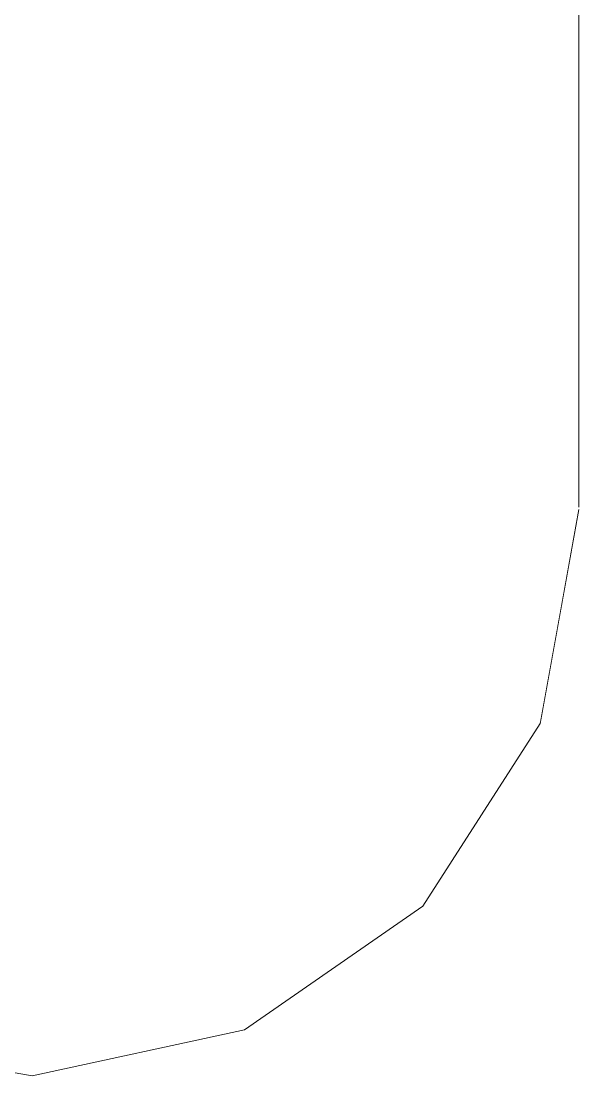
# Model space of a CAD drawing. Header units: millimetres. Extents: x -48147 to 1414029, y -496296 to 18123.
# Drawn here: x 1377454.53 to 1377471.07, y -490300.23 to -490268.96 of the extents above; entities that cross this region are included whole.
import ezdxf

# ---------------------------------------------------------------- set-up
doc = ezdxf.new("R2010")
doc.units = ezdxf.units.MM
doc.header["$MEASUREMENT"] = 0
doc.linetypes.add('Wipeout_Contour', pattern=[1000, 0, -1000])
doc.layers.add('New_A-35-M_FFE_Sanitary', color=7, linetype='Continuous')
doc.layers.add('New_A-35-M_FFE_Sanitary_Pen_No__64', color=7, linetype='Continuous', lineweight=20, true_color=0x606060)

# ---------------------------------------------------------------- blocks, each defined once
blk = doc.blocks.new('Section Elem_192_2', base_point=(1372878.996, -490836.732))
at = {"color": 254, "linetype": 'Wipeout_Contour', "lineweight": 0, "ltscale": 5848445.470082255}
blk.add_wipeout([(1377466.446, -490265.9), (1377461.156, -490268.087), (1377461.156, -490271.033), (1377466.446, -490268.704)], dxfattribs=at).dxf.layer = 'New_A-35-M_FFE_Sanitary'
at = {"color": 254, "linetype": 'Wipeout_Contour', "lineweight": 0, "ltscale": 4386372.290244286}
blk.add_wipeout([(1377470.97, -490283.725), (1377469.929, -490289.459), (1377469.929, -490289.5)], dxfattribs=at).dxf.layer = 'New_A-35-M_FFE_Sanitary'
at = {"color": 254, "linetype": 'Wipeout_Contour', "lineweight": 0, "ltscale": 5848461.798321933}
blk.add_wipeout([(1377469.929, -490265.268), (1377466.446, -490268.704), (1377466.446, -490271.397), (1377469.929, -490267.76)], dxfattribs=at).dxf.layer = 'New_A-35-M_FFE_Sanitary'
at = {"color": 254, "linetype": 'Wipeout_Contour', "lineweight": 0, "ltscale": 5848425.731086992}
blk.add_wipeout([(1377461.156, -490268.087), (1377454.865, -490268.901), (1377454.865, -490271.899), (1377461.156, -490271.033)], dxfattribs=at).dxf.layer = 'New_A-35-M_FFE_Sanitary'
at = {"color": 254, "linetype": 'Wipeout_Contour', "lineweight": 0, "ltscale": 5848468.486918028}
blk.add_wipeout([(1377471.074, -490263.504), (1377469.929, -490267.76), (1377469.929, -490270.143), (1377471.074, -490265.662)], dxfattribs=at).dxf.layer = 'New_A-35-M_FFE_Sanitary'
at = {"color": 254, "linetype": 'Wipeout_Contour', "lineweight": 0, "ltscale": 5848402.031384356}
blk.add_wipeout([(1377454.865, -490268.901), (1377448.53, -490268.218), (1377448.53, -490271.172), (1377454.865, -490271.899)], dxfattribs=at).dxf.layer = 'New_A-35-M_FFE_Sanitary'
at = {"color": 254, "linetype": 'Wipeout_Contour', "lineweight": 0, "ltscale": 5848449.250465032}
blk.add_wipeout([(1377466.446, -490268.704), (1377461.156, -490271.033), (1377461.156, -490273.862), (1377466.446, -490271.397)], dxfattribs=at).dxf.layer = 'New_A-35-M_FFE_Sanitary'
at = {"color": 254, "linetype": 'Wipeout_Contour', "lineweight": 0, "ltscale": 5848465.200579332}
blk.add_wipeout([(1377469.929, -490267.76), (1377466.446, -490271.397), (1377466.446, -490273.973), (1377469.929, -490270.143)], dxfattribs=at).dxf.layer = 'New_A-35-M_FFE_Sanitary'
at = {"color": 254, "linetype": 'Wipeout_Contour', "lineweight": 0, "ltscale": 5848429.639318107}
blk.add_wipeout([(1377461.156, -490271.033), (1377454.865, -490271.899), (1377454.865, -490274.78), (1377461.156, -490273.862)], dxfattribs=at).dxf.layer = 'New_A-35-M_FFE_Sanitary'
at = {"color": 254, "linetype": 'Wipeout_Contour', "lineweight": 0, "ltscale": 5848471.460407892}
blk.add_wipeout([(1377471.074, -490265.662), (1377469.929, -490270.143), (1377469.929, -490272.413), (1377471.074, -490267.717)], dxfattribs=at).dxf.layer = 'New_A-35-M_FFE_Sanitary'
at = {"color": 254, "linetype": 'Wipeout_Contour', "lineweight": 0, "ltscale": 5848405.945212412}
blk.add_wipeout([(1377454.865, -490271.899), (1377448.53, -490271.172), (1377448.53, -490274.01), (1377454.865, -490274.78)], dxfattribs=at).dxf.layer = 'New_A-35-M_FFE_Sanitary'
at = {"color": 254, "linetype": 'Wipeout_Contour', "lineweight": 0, "ltscale": 5848452.874094807}
blk.add_wipeout([(1377466.446, -490271.397), (1377461.156, -490273.862), (1377461.156, -490276.569), (1377466.446, -490273.973)], dxfattribs=at).dxf.layer = 'New_A-35-M_FFE_Sanitary'
at = {"color": 254, "linetype": 'Wipeout_Contour', "lineweight": 0, "ltscale": 5848468.447460076}
blk.add_wipeout([(1377469.929, -490270.143), (1377466.446, -490273.973), (1377466.446, -490276.426), (1377469.929, -490272.413)], dxfattribs=at).dxf.layer = 'New_A-35-M_FFE_Sanitary'
at = {"color": 254, "linetype": 'Wipeout_Contour', "lineweight": 0, "ltscale": 5848433.385489611}
blk.add_wipeout([(1377461.156, -490273.862), (1377454.865, -490274.78), (1377454.865, -490277.535), (1377461.156, -490276.569)], dxfattribs=at).dxf.layer = 'New_A-35-M_FFE_Sanitary'
at = {"color": 254, "linetype": 'Wipeout_Contour', "lineweight": 0, "ltscale": 5848474.284439564}
blk.add_wipeout([(1377471.074, -490267.717), (1377469.929, -490272.413), (1377469.929, -490274.562), (1377471.074, -490269.663)], dxfattribs=at).dxf.layer = 'New_A-35-M_FFE_Sanitary'
at = {"color": 254, "linetype": 'Wipeout_Contour', "lineweight": 0, "ltscale": 5848409.696747249}
blk.add_wipeout([(1377454.865, -490274.78), (1377448.53, -490274.01), (1377448.53, -490276.725), (1377454.865, -490277.535)], dxfattribs=at).dxf.layer = 'New_A-35-M_FFE_Sanitary'
at = {"color": 254, "linetype": 'Wipeout_Contour', "lineweight": 0, "ltscale": 5848456.332242541}
blk.add_wipeout([(1377466.446, -490273.973), (1377461.156, -490276.569), (1377461.156, -490279.146), (1377466.446, -490276.426)], dxfattribs=at).dxf.layer = 'New_A-35-M_FFE_Sanitary'
at = {"color": 254, "linetype": 'Wipeout_Contour', "lineweight": 0, "ltscale": 5848471.531144886}
blk.add_wipeout([(1377469.929, -490272.413), (1377466.446, -490276.426), (1377466.446, -490278.749), (1377469.929, -490274.562)], dxfattribs=at).dxf.layer = 'New_A-35-M_FFE_Sanitary'
at = {"color": 254, "linetype": 'Wipeout_Contour', "lineweight": 0, "ltscale": 5848436.960575184}
blk.add_wipeout([(1377461.156, -490276.569), (1377454.865, -490277.535), (1377454.865, -490280.158), (1377461.156, -490279.146)], dxfattribs=at).dxf.layer = 'New_A-35-M_FFE_Sanitary'
at = {"color": 254, "linetype": 'Wipeout_Contour', "lineweight": 0, "ltscale": 5848476.952213853}
blk.add_wipeout([(1377471.074, -490269.663), (1377469.929, -490274.562), (1377469.929, -490276.587), (1377471.074, -490271.497)], dxfattribs=at).dxf.layer = 'New_A-35-M_FFE_Sanitary'
at = {"color": 254, "linetype": 'Wipeout_Contour', "lineweight": 0, "ltscale": 5848459.616577828}
blk.add_wipeout([(1377466.446, -490276.426), (1377461.156, -490279.146), (1377461.156, -490281.586), (1377466.446, -490278.749)], dxfattribs=at).dxf.layer = 'New_A-35-M_FFE_Sanitary'
at = {"color": 254, "linetype": 'Wipeout_Contour', "lineweight": 0, "ltscale": 5848413.276949438}
blk.add_wipeout([(1377454.865, -490277.535), (1377448.53, -490276.725), (1377448.53, -490279.309), (1377454.865, -490280.158)], dxfattribs=at).dxf.layer = 'New_A-35-M_FFE_Sanitary'
at = {"layer": 'New_A-35-M_FFE_Sanitary_Pen_No__64', "linetype": 'Continuous'}
blk.add_line((1377471.074, -490269.663), (1377471.074, -490267.717), dxfattribs=at)
at = {"color": 254, "linetype": 'Wipeout_Contour', "lineweight": 0, "ltscale": 5848474.444207381}
blk.add_wipeout([(1377469.929, -490274.562), (1377466.446, -490278.749), (1377466.446, -490280.937), (1377469.929, -490276.587)], dxfattribs=at).dxf.layer = 'New_A-35-M_FFE_Sanitary'
at = {"color": 254, "linetype": 'Wipeout_Contour', "lineweight": 0, "ltscale": 5848440.355960789}
blk.add_wipeout([(1377461.156, -490279.146), (1377454.865, -490280.158), (1377454.865, -490282.643), (1377461.156, -490281.586)], dxfattribs=at).dxf.layer = 'New_A-35-M_FFE_Sanitary'
at = {"color": 254, "linetype": 'Wipeout_Contour', "lineweight": 0, "ltscale": 5848479.457307623}
blk.add_wipeout([(1377471.074, -490271.497), (1377469.929, -490276.587), (1377469.929, -490278.482), (1377471.074, -490273.213)], dxfattribs=at).dxf.layer = 'New_A-35-M_FFE_Sanitary'
at = {"color": 254, "linetype": 'Wipeout_Contour', "lineweight": 0, "ltscale": 5848462.719189012}
blk.add_wipeout([(1377466.446, -490278.749), (1377461.156, -490281.586), (1377461.156, -490283.885), (1377466.446, -490280.937)], dxfattribs=at).dxf.layer = 'New_A-35-M_FFE_Sanitary'
at = {"color": 254, "linetype": 'Wipeout_Contour', "lineweight": 0, "ltscale": 5848416.677192412}
blk.add_wipeout([(1377454.865, -490280.158), (1377448.53, -490279.309), (1377448.53, -490281.757), (1377454.865, -490282.643)], dxfattribs=at).dxf.layer = 'New_A-35-M_FFE_Sanitary'
at = {"layer": 'New_A-35-M_FFE_Sanitary_Pen_No__64', "linetype": 'Continuous'}
blk.add_line((1377471.074, -490271.497), (1377471.074, -490269.663), dxfattribs=at)
at = {"color": 254, "linetype": 'Wipeout_Contour', "lineweight": 0, "ltscale": 5848477.179632062}
blk.add_wipeout([(1377469.929, -490276.587), (1377466.446, -490280.937), (1377466.446, -490282.985), (1377469.929, -490278.482)], dxfattribs=at).dxf.layer = 'New_A-35-M_FFE_Sanitary'
at = {"color": 254, "linetype": 'Wipeout_Contour', "lineweight": 0, "ltscale": 5848443.563465482}
blk.add_wipeout([(1377461.156, -490281.586), (1377454.865, -490282.643), (1377454.865, -490284.983), (1377461.156, -490283.885)], dxfattribs=at).dxf.layer = 'New_A-35-M_FFE_Sanitary'
at = {"color": 254, "linetype": 'Wipeout_Contour', "lineweight": 0, "ltscale": 5848481.793689368}
blk.add_wipeout([(1377471.074, -490273.213), (1377469.929, -490278.482), (1377469.929, -490280.242), (1377471.074, -490274.807)], dxfattribs=at).dxf.layer = 'New_A-35-M_FFE_Sanitary'
at = {"color": 254, "linetype": 'Wipeout_Contour', "lineweight": 0, "ltscale": 5848465.632602331}
blk.add_wipeout([(1377466.446, -490280.937), (1377461.156, -490283.885), (1377461.156, -490286.037), (1377466.446, -490282.985)], dxfattribs=at).dxf.layer = 'New_A-35-M_FFE_Sanitary'
at = {"color": 254, "linetype": 'Wipeout_Contour', "lineweight": 0, "ltscale": 5848419.889283315}
blk.add_wipeout([(1377454.865, -490282.643), (1377448.53, -490281.757), (1377448.53, -490284.062), (1377454.865, -490284.983)], dxfattribs=at).dxf.layer = 'New_A-35-M_FFE_Sanitary'
at = {"layer": 'New_A-35-M_FFE_Sanitary_Pen_No__64', "linetype": 'Continuous'}
blk.add_line((1377471.074, -490273.213), (1377471.074, -490271.497), dxfattribs=at)
at = {"color": 254, "linetype": 'Wipeout_Contour', "lineweight": 0, "ltscale": 5848479.730831293}
blk.add_wipeout([(1377469.929, -490278.482), (1377466.446, -490282.985), (1377466.446, -490284.888), (1377469.929, -490280.242)], dxfattribs=at).dxf.layer = 'New_A-35-M_FFE_Sanitary'
at = {"color": 254, "linetype": 'Wipeout_Contour', "lineweight": 0, "ltscale": 5848446.575361182}
blk.add_wipeout([(1377461.156, -490283.885), (1377454.865, -490284.983), (1377454.865, -490287.173), (1377461.156, -490286.037)], dxfattribs=at).dxf.layer = 'New_A-35-M_FFE_Sanitary'
at = {"color": 254, "linetype": 'Wipeout_Contour', "lineweight": 0, "ltscale": 5848483.955733861}
blk.add_wipeout([(1377471.074, -490274.807), (1377469.929, -490280.242), (1377469.929, -490281.864), (1377471.074, -490276.276)], dxfattribs=at).dxf.layer = 'New_A-35-M_FFE_Sanitary'
at = {"color": 254, "linetype": 'Wipeout_Contour', "lineweight": 0, "ltscale": 5848468.349799977}
blk.add_wipeout([(1377466.446, -490282.985), (1377461.156, -490286.037), (1377461.156, -490288.036), (1377466.446, -490284.888)], dxfattribs=at).dxf.layer = 'New_A-35-M_FFE_Sanitary'
at = {"color": 254, "linetype": 'Wipeout_Contour', "lineweight": 0, "ltscale": 5848422.905482797}
blk.add_wipeout([(1377454.865, -490284.983), (1377448.53, -490284.062), (1377448.53, -490286.22), (1377454.865, -490287.173)], dxfattribs=at).dxf.layer = 'New_A-35-M_FFE_Sanitary'
at = {"layer": 'New_A-35-M_FFE_Sanitary_Pen_No__64', "linetype": 'Continuous'}
blk.add_line((1377471.074, -490274.807), (1377471.074, -490273.213), dxfattribs=at)
at = {"color": 254, "linetype": 'Wipeout_Contour', "lineweight": 0, "ltscale": 5848482.091661264}
blk.add_wipeout([(1377469.929, -490280.242), (1377466.446, -490284.888), (1377466.446, -490286.641), (1377469.929, -490281.864)], dxfattribs=at).dxf.layer = 'New_A-35-M_FFE_Sanitary'
at = {"color": 254, "linetype": 'Wipeout_Contour', "lineweight": 0, "ltscale": 5848449.384391386}
blk.add_wipeout([(1377461.156, -490286.037), (1377454.865, -490287.173), (1377454.865, -490289.208), (1377461.156, -490288.036)], dxfattribs=at).dxf.layer = 'New_A-35-M_FFE_Sanitary'
at = {"color": 254, "linetype": 'Wipeout_Contour', "lineweight": 0, "ltscale": 5848485.938235786}
blk.add_wipeout([(1377471.074, -490276.276), (1377469.929, -490281.864), (1377469.929, -490283.344), (1377471.074, -490277.615)], dxfattribs=at).dxf.layer = 'New_A-35-M_FFE_Sanitary'
at = {"color": 254, "linetype": 'Wipeout_Contour', "lineweight": 0, "ltscale": 5848470.86423708}
blk.add_wipeout([(1377466.446, -490284.888), (1377461.156, -490288.036), (1377461.156, -490289.878), (1377466.446, -490286.641)], dxfattribs=at).dxf.layer = 'New_A-35-M_FFE_Sanitary'
at = {"color": 254, "linetype": 'Wipeout_Contour', "lineweight": 0, "ltscale": 5848425.718523746}
blk.add_wipeout([(1377454.865, -490287.173), (1377448.53, -490286.22), (1377448.53, -490288.226), (1377454.865, -490289.208)], dxfattribs=at).dxf.layer = 'New_A-35-M_FFE_Sanitary'
at = {"layer": 'New_A-35-M_FFE_Sanitary_Pen_No__64', "linetype": 'Continuous'}
blk.add_line((1377471.074, -490276.276), (1377471.074, -490274.807), dxfattribs=at)
at = {"color": 254, "linetype": 'Wipeout_Contour', "lineweight": 0, "ltscale": 5848484.25643687}
blk.add_wipeout([(1377469.929, -490281.864), (1377466.446, -490286.641), (1377466.446, -490288.24), (1377469.929, -490283.344)], dxfattribs=at).dxf.layer = 'New_A-35-M_FFE_Sanitary'
at = {"color": 254, "linetype": 'Wipeout_Contour', "lineweight": 0, "ltscale": 5848451.983788736}
blk.add_wipeout([(1377461.156, -490288.036), (1377454.865, -490289.208), (1377454.865, -490291.083), (1377461.156, -490289.878)], dxfattribs=at).dxf.layer = 'New_A-35-M_FFE_Sanitary'
at = {"color": 254, "linetype": 'Wipeout_Contour', "lineweight": 0, "ltscale": 5848487.736422376}
blk.add_wipeout([(1377471.074, -490277.615), (1377469.929, -490283.344), (1377469.929, -490284.678), (1377471.074, -490278.823)], dxfattribs=at).dxf.layer = 'New_A-35-M_FFE_Sanitary'
at = {"color": 254, "linetype": 'Wipeout_Contour', "lineweight": 0, "ltscale": 5848473.169857556}
blk.add_wipeout([(1377466.446, -490286.641), (1377461.156, -490289.878), (1377461.156, -490291.559), (1377466.446, -490288.24)], dxfattribs=at).dxf.layer = 'New_A-35-M_FFE_Sanitary'
at = {"color": 254, "linetype": 'Wipeout_Contour', "lineweight": 0, "ltscale": 5848428.321628898}
blk.add_wipeout([(1377454.865, -490289.208), (1377448.53, -490288.226), (1377448.53, -490290.073), (1377454.865, -490291.083)], dxfattribs=at).dxf.layer = 'New_A-35-M_FFE_Sanitary'
at = {"layer": 'New_A-35-M_FFE_Sanitary_Pen_No__64', "linetype": 'Continuous'}
blk.add_line((1377471.074, -490277.615), (1377471.074, -490276.276), dxfattribs=at)
at = {"color": 254, "linetype": 'Wipeout_Contour', "lineweight": 0, "ltscale": 5848486.219945483}
blk.add_wipeout([(1377469.929, -490283.344), (1377466.446, -490288.24), (1377466.446, -490289.682), (1377469.929, -490284.678)], dxfattribs=at).dxf.layer = 'New_A-35-M_FFE_Sanitary'
at = {"color": 254, "linetype": 'Wipeout_Contour', "lineweight": 0, "ltscale": 5848454.367291456}
blk.add_wipeout([(1377461.156, -490289.878), (1377454.865, -490291.083), (1377454.865, -490292.794), (1377461.156, -490291.559)], dxfattribs=at).dxf.layer = 'New_A-35-M_FFE_Sanitary'
at = {"color": 254, "linetype": 'Wipeout_Contour', "lineweight": 0, "ltscale": 5848489.345964987}
blk.add_wipeout([(1377471.074, -490278.823), (1377469.929, -490284.678), (1377469.929, -490285.862), (1377471.074, -490279.895)], dxfattribs=at).dxf.layer = 'New_A-35-M_FFE_Sanitary'
at = {"color": 254, "linetype": 'Wipeout_Contour', "lineweight": 0, "ltscale": 5848475.261108778}
blk.add_wipeout([(1377466.446, -490288.24), (1377461.156, -490291.559), (1377461.156, -490293.073), (1377466.446, -490289.682)], dxfattribs=at).dxf.layer = 'New_A-35-M_FFE_Sanitary'
at = {"color": 254, "linetype": 'Wipeout_Contour', "lineweight": 0, "ltscale": 5848430.708527291}
blk.add_wipeout([(1377454.865, -490291.083), (1377448.53, -490290.073), (1377448.53, -490291.758), (1377454.865, -490292.794)], dxfattribs=at).dxf.layer = 'New_A-35-M_FFE_Sanitary'
at = {"layer": 'New_A-35-M_FFE_Sanitary_Pen_No__64', "linetype": 'Continuous'}
blk.add_line((1377471.074, -490278.823), (1377471.074, -490277.615), dxfattribs=at)
at = {"color": 254, "linetype": 'Wipeout_Contour', "lineweight": 0, "ltscale": 5848487.977459593}
blk.add_wipeout([(1377469.929, -490284.678), (1377466.446, -490289.682), (1377466.446, -490290.962), (1377469.929, -490285.862)], dxfattribs=at).dxf.layer = 'New_A-35-M_FFE_Sanitary'
at = {"color": 254, "linetype": 'Wipeout_Contour', "lineweight": 0, "ltscale": 5848456.529158602}
blk.add_wipeout([(1377461.156, -490291.559), (1377454.865, -490292.794), (1377454.865, -490294.335), (1377461.156, -490293.073)], dxfattribs=at).dxf.layer = 'New_A-35-M_FFE_Sanitary'
at = {"color": 254, "linetype": 'Wipeout_Contour', "lineweight": 0, "ltscale": 5848490.76298961}
blk.add_wipeout([(1377471.074, -490279.895), (1377469.929, -490285.862), (1377469.929, -490286.894), (1377471.074, -490280.83)], dxfattribs=at).dxf.layer = 'New_A-35-M_FFE_Sanitary'
at = {"color": 254, "linetype": 'Wipeout_Contour', "lineweight": 0, "ltscale": 5848477.132955053}
blk.add_wipeout([(1377466.446, -490289.682), (1377461.156, -490293.073), (1377461.156, -490294.418), (1377466.446, -490290.962)], dxfattribs=at).dxf.layer = 'New_A-35-M_FFE_Sanitary'
at = {"color": 254, "linetype": 'Wipeout_Contour', "lineweight": 0, "ltscale": 5848432.873469541}
blk.add_wipeout([(1377454.865, -490292.794), (1377448.53, -490291.758), (1377448.53, -490293.277), (1377454.865, -490294.335)], dxfattribs=at).dxf.layer = 'New_A-35-M_FFE_Sanitary'
at = {"layer": 'New_A-35-M_FFE_Sanitary_Pen_No__64', "linetype": 'Continuous'}
blk.add_line((1377471.074, -490279.895), (1377471.074, -490278.823), dxfattribs=at)
at = {"color": 254, "linetype": 'Wipeout_Contour', "lineweight": 0, "ltscale": 5848489.524748271}
blk.add_wipeout([(1377469.929, -490285.862), (1377466.446, -490290.962), (1377466.446, -490292.077), (1377469.929, -490286.894)], dxfattribs=at).dxf.layer = 'New_A-35-M_FFE_Sanitary'
at = {"color": 254, "linetype": 'Wipeout_Contour', "lineweight": 0, "ltscale": 5848458.464184114}
blk.add_wipeout([(1377461.156, -490293.073), (1377454.865, -490294.335), (1377454.865, -490295.704), (1377461.156, -490294.418)], dxfattribs=at).dxf.layer = 'New_A-35-M_FFE_Sanitary'
at = {"color": 254, "linetype": 'Wipeout_Contour', "lineweight": 0, "ltscale": 5848491.984086283}
blk.add_wipeout([(1377471.074, -490280.83), (1377469.929, -490286.894), (1377469.929, -490287.772), (1377471.074, -490281.625)], dxfattribs=at).dxf.layer = 'New_A-35-M_FFE_Sanitary'
at = {"color": 254, "linetype": 'Wipeout_Contour', "lineweight": 0, "ltscale": 5848478.780889868}
blk.add_wipeout([(1377466.446, -490290.962), (1377461.156, -490294.418), (1377461.156, -490295.59), (1377466.446, -490292.077)], dxfattribs=at).dxf.layer = 'New_A-35-M_FFE_Sanitary'
at = {"color": 254, "linetype": 'Wipeout_Contour', "lineweight": 0, "ltscale": 5848434.811241932}
blk.add_wipeout([(1377454.865, -490294.335), (1377448.53, -490293.277), (1377448.53, -490294.625), (1377454.865, -490295.704)], dxfattribs=at).dxf.layer = 'New_A-35-M_FFE_Sanitary'
at = {"layer": 'New_A-35-M_FFE_Sanitary_Pen_No__64', "linetype": 'Continuous'}
blk.add_line((1377471.074, -490280.83), (1377471.074, -490279.895), dxfattribs=at)
at = {"color": 254, "linetype": 'Wipeout_Contour', "lineweight": 0, "ltscale": 5848490.858087469}
blk.add_wipeout([(1377469.929, -490286.894), (1377466.446, -490292.077), (1377466.446, -490293.026), (1377469.929, -490287.772)], dxfattribs=at).dxf.layer = 'New_A-35-M_FFE_Sanitary'
at = {"color": 254, "linetype": 'Wipeout_Contour', "lineweight": 0, "ltscale": 5848460.167709663}
blk.add_wipeout([(1377461.156, -490294.418), (1377454.865, -490295.704), (1377454.865, -490296.898), (1377461.156, -490295.59)], dxfattribs=at).dxf.layer = 'New_A-35-M_FFE_Sanitary'
at = {"color": 254, "linetype": 'Wipeout_Contour', "lineweight": 0, "ltscale": 5848493.006317406}
blk.add_wipeout([(1377471.074, -490281.625), (1377469.929, -490287.772), (1377469.929, -490288.493), (1377471.074, -490282.278)], dxfattribs=at).dxf.layer = 'New_A-35-M_FFE_Sanitary'
at = {"color": 254, "linetype": 'Wipeout_Contour', "lineweight": 0, "ltscale": 5848480.200946879}
blk.add_wipeout([(1377466.446, -490292.077), (1377461.156, -490295.59), (1377461.156, -490296.587), (1377466.446, -490293.026)], dxfattribs=at).dxf.layer = 'New_A-35-M_FFE_Sanitary'
at = {"color": 254, "linetype": 'Wipeout_Contour', "lineweight": 0, "ltscale": 5848436.517179316}
blk.add_wipeout([(1377454.865, -490295.704), (1377448.53, -490294.625), (1377448.53, -490295.801), (1377454.865, -490296.898)], dxfattribs=at).dxf.layer = 'New_A-35-M_FFE_Sanitary'
at = {"layer": 'New_A-35-M_FFE_Sanitary_Pen_No__64', "linetype": 'Continuous'}
blk.add_line((1377471.074, -490281.625), (1377471.074, -490280.83), dxfattribs=at)
at = {"color": 254, "linetype": 'Wipeout_Contour', "lineweight": 0, "ltscale": 5848491.97426908}
blk.add_wipeout([(1377469.929, -490287.772), (1377466.446, -490293.026), (1377466.446, -490293.805), (1377469.929, -490288.493)], dxfattribs=at).dxf.layer = 'New_A-35-M_FFE_Sanitary'
at = {"color": 254, "linetype": 'Wipeout_Contour', "lineweight": 0, "ltscale": 5848461.635636314}
blk.add_wipeout([(1377461.156, -490295.59), (1377454.865, -490296.898), (1377454.865, -490297.912), (1377461.156, -490296.587)], dxfattribs=at).dxf.layer = 'New_A-35-M_FFE_Sanitary'
at = {"color": 254, "linetype": 'Wipeout_Contour', "lineweight": 0, "ltscale": 5848493.827224893}
blk.add_wipeout([(1377471.074, -490282.278), (1377469.929, -490288.493), (1377469.929, -490289.056), (1377471.074, -490282.787)], dxfattribs=at).dxf.layer = 'New_A-35-M_FFE_Sanitary'
at = {"color": 254, "linetype": 'Wipeout_Contour', "lineweight": 0, "ltscale": 5848481.389709632}
blk.add_wipeout([(1377466.446, -490293.026), (1377461.156, -490296.587), (1377461.156, -490297.406), (1377466.446, -490293.805)], dxfattribs=at).dxf.layer = 'New_A-35-M_FFE_Sanitary'
at = {"color": 254, "linetype": 'Wipeout_Contour', "lineweight": 0, "ltscale": 5848437.987176849}
blk.add_wipeout([(1377454.865, -490296.898), (1377448.53, -490295.801), (1377448.53, -490296.801), (1377454.865, -490297.912)], dxfattribs=at).dxf.layer = 'New_A-35-M_FFE_Sanitary'
at = {"layer": 'New_A-35-M_FFE_Sanitary_Pen_No__64', "linetype": 'Continuous'}
blk.add_line((1377471.074, -490282.278), (1377471.074, -490281.625), dxfattribs=at)
at = {"color": 254, "linetype": 'Wipeout_Contour', "lineweight": 0, "ltscale": 5848492.870608784}
blk.add_wipeout([(1377469.929, -490288.493), (1377466.446, -490293.805), (1377466.446, -490294.413), (1377469.929, -490289.056)], dxfattribs=at).dxf.layer = 'New_A-35-M_FFE_Sanitary'
at = {"color": 254, "linetype": 'Wipeout_Contour', "lineweight": 0, "ltscale": 5848462.864435058}
blk.add_wipeout([(1377461.156, -490296.587), (1377454.865, -490297.912), (1377454.865, -490298.746), (1377461.156, -490297.406)], dxfattribs=at).dxf.layer = 'New_A-35-M_FFE_Sanitary'
at = {"color": 254, "linetype": 'Wipeout_Contour', "lineweight": 0, "ltscale": 5848494.44483621}
blk.add_wipeout([(1377471.074, -490282.787), (1377469.929, -490289.056), (1377469.929, -490289.459), (1377471.074, -490283.152)], dxfattribs=at).dxf.layer = 'New_A-35-M_FFE_Sanitary'
at = {"color": 254, "linetype": 'Wipeout_Contour', "lineweight": 0, "ltscale": 5848482.344320009}
blk.add_wipeout([(1377466.446, -490293.805), (1377461.156, -490297.406), (1377461.156, -490298.044), (1377466.446, -490294.413)], dxfattribs=at).dxf.layer = 'New_A-35-M_FFE_Sanitary'
at = {"color": 254, "linetype": 'Wipeout_Contour', "lineweight": 0, "ltscale": 5848439.217700647}
blk.add_wipeout([(1377454.865, -490297.912), (1377448.53, -490296.801), (1377448.53, -490297.622), (1377454.865, -490298.746)], dxfattribs=at).dxf.layer = 'New_A-35-M_FFE_Sanitary'
at = {"layer": 'New_A-35-M_FFE_Sanitary_Pen_No__64', "linetype": 'Continuous'}
blk.add_line((1377471.074, -490282.787), (1377471.074, -490282.278), dxfattribs=at)
at = {"color": 254, "linetype": 'Wipeout_Contour', "lineweight": 0, "ltscale": 5848493.544952647}
blk.add_wipeout([(1377469.929, -490289.056), (1377466.446, -490294.413), (1377466.446, -490294.849), (1377469.929, -490289.459)], dxfattribs=at).dxf.layer = 'New_A-35-M_FFE_Sanitary'
at = {"color": 254, "linetype": 'Wipeout_Contour', "lineweight": 0, "ltscale": 5848463.851156337}
blk.add_wipeout([(1377461.156, -490297.406), (1377454.865, -490298.746), (1377454.865, -490299.396), (1377461.156, -490298.044)], dxfattribs=at).dxf.layer = 'New_A-35-M_FFE_Sanitary'
at = {"color": 254, "linetype": 'Wipeout_Contour', "lineweight": 0, "ltscale": 7310617.602400224}
blk.add_wipeout([(1377471.074, -490283.152), (1377470.97, -490283.725), (1377469.929, -490289.5), (1377469.929, -490289.701), (1377471.074, -490283.371)], dxfattribs=at).dxf.layer = 'New_A-35-M_FFE_Sanitary'
at = {"color": 254, "linetype": 'Wipeout_Contour', "lineweight": 0, "ltscale": 5848483.06248536}
blk.add_wipeout([(1377466.446, -490294.413), (1377461.156, -490298.044), (1377461.156, -490298.502), (1377466.446, -490294.849)], dxfattribs=at).dxf.layer = 'New_A-35-M_FFE_Sanitary'
at = {"color": 254, "linetype": 'Wipeout_Contour', "lineweight": 0, "ltscale": 5848440.205797546}
blk.add_wipeout([(1377454.865, -490298.746), (1377448.53, -490297.622), (1377448.53, -490298.262), (1377454.865, -490299.396)], dxfattribs=at).dxf.layer = 'New_A-35-M_FFE_Sanitary'
at = {"layer": 'New_A-35-M_FFE_Sanitary_Pen_No__64', "linetype": 'Continuous'}
blk.add_line((1377471.074, -490283.152), (1377471.074, -490282.787), dxfattribs=at)
at = {"color": 254, "linetype": 'Wipeout_Contour', "lineweight": 0, "ltscale": 5848493.995682531}
blk.add_wipeout([(1377469.929, -490289.459), (1377466.446, -490294.849), (1377466.446, -490295.11), (1377469.929, -490289.701)], dxfattribs=at).dxf.layer = 'New_A-35-M_FFE_Sanitary'
at = {"color": 254, "linetype": 'Wipeout_Contour', "lineweight": 0, "ltscale": 5848464.593438772}
blk.add_wipeout([(1377461.156, -490298.044), (1377454.865, -490299.396), (1377454.865, -490299.862), (1377461.156, -490298.502)], dxfattribs=at).dxf.layer = 'New_A-35-M_FFE_Sanitary'
at = {"color": 254, "linetype": 'Wipeout_Contour', "lineweight": 0, "ltscale": 5848495.064170792}
blk.add_wipeout([(1377471.074, -490283.371), (1377469.929, -490289.701), (1377469.929, -490289.78), (1377471.074, -490283.444)], dxfattribs=at).dxf.layer = 'New_A-35-M_FFE_Sanitary'
at = {"color": 254, "linetype": 'Wipeout_Contour', "lineweight": 0, "ltscale": 5848483.542484375}
blk.add_wipeout([(1377466.446, -490294.849), (1377461.156, -490298.502), (1377461.156, -490298.777), (1377466.446, -490295.11)], dxfattribs=at).dxf.layer = 'New_A-35-M_FFE_Sanitary'
at = {"color": 254, "linetype": 'Wipeout_Contour', "lineweight": 0, "ltscale": 5848440.94910432}
blk.add_wipeout([(1377454.865, -490299.396), (1377448.53, -490298.262), (1377448.53, -490298.721), (1377454.865, -490299.862)], dxfattribs=at).dxf.layer = 'New_A-35-M_FFE_Sanitary'
at = {"layer": 'New_A-35-M_FFE_Sanitary_Pen_No__64', "linetype": 'Continuous'}
blk.add_line((1377471.074, -490283.371), (1377471.074, -490283.152), dxfattribs=at)
at = {"color": 254, "linetype": 'Wipeout_Contour', "lineweight": 0, "ltscale": 5848494.219949998}
blk.add_wipeout([(1377469.929, -490289.701), (1377466.446, -490295.11), (1377466.446, -490295.194), (1377469.929, -490289.78)], dxfattribs=at).dxf.layer = 'New_A-35-M_FFE_Sanitary'
at = {"color": 254, "linetype": 'Wipeout_Contour', "lineweight": 0, "ltscale": 5848465.089517599}
blk.add_wipeout([(1377461.156, -490298.502), (1377454.865, -490299.862), (1377454.865, -490300.141), (1377461.156, -490298.777)], dxfattribs=at).dxf.layer = 'New_A-35-M_FFE_Sanitary'
at = {"layer": 'New_A-35-M_FFE_Sanitary_Pen_No__64', "linetype": 'Continuous'}
blk.add_line((1377469.929, -490289.78), (1377471.074, -490283.444), dxfattribs=at)
at = {"color": 254, "linetype": 'Wipeout_Contour', "lineweight": 0, "ltscale": 5848483.780468439}
blk.add_wipeout([(1377466.446, -490295.11), (1377461.156, -490298.777), (1377461.156, -490298.864), (1377466.446, -490295.194)], dxfattribs=at).dxf.layer = 'New_A-35-M_FFE_Sanitary'
at = {"color": 254, "linetype": 'Wipeout_Contour', "lineweight": 0, "ltscale": 5848441.445857142}
blk.add_wipeout([(1377454.865, -490299.862), (1377448.53, -490298.721), (1377448.53, -490298.997), (1377454.865, -490300.141)], dxfattribs=at).dxf.layer = 'New_A-35-M_FFE_Sanitary'
at = {"layer": 'New_A-35-M_FFE_Sanitary_Pen_No__64', "linetype": 'Continuous'}
blk.add_line((1377466.446, -490295.194), (1377469.929, -490289.78), dxfattribs=at)
at = {"color": 254, "linetype": 'Wipeout_Contour', "lineweight": 0, "ltscale": 5848465.335015205}
blk.add_wipeout([(1377461.156, -490298.777), (1377454.865, -490300.141), (1377454.865, -490300.23), (1377461.156, -490298.864)], dxfattribs=at).dxf.layer = 'New_A-35-M_FFE_Sanitary'
at = {"layer": 'New_A-35-M_FFE_Sanitary_Pen_No__64', "linetype": 'Continuous'}
blk.add_line((1377461.156, -490298.864), (1377466.446, -490295.194), dxfattribs=at)
at = {"color": 254, "linetype": 'Wipeout_Contour', "lineweight": 0, "ltscale": 5848441.691691336}
blk.add_wipeout([(1377454.865, -490300.141), (1377448.53, -490298.997), (1377448.53, -490299.084), (1377454.865, -490300.23)], dxfattribs=at).dxf.layer = 'New_A-35-M_FFE_Sanitary'
at = {"layer": 'New_A-35-M_FFE_Sanitary_Pen_No__64', "linetype": 'Continuous'}
for p, q in [((1377454.865, -490300.23), (1377461.156, -490298.864)), ((1377448.53, -490299.084), (1377454.865, -490300.23))]:
    blk.add_line(p, q, dxfattribs=at)

msp = doc.modelspace()

# ---------------------------------------------------------------- block references
at = {"layer": 'New_A-35-M_FFE_Sanitary'}
msp.add_blockref('Section Elem_192_2', (1372878.996, -490836.732), dxfattribs=at)

doc.saveas('drawing.dxf')
